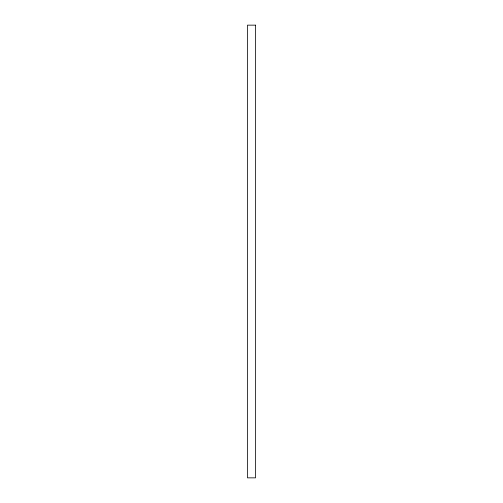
<?xml version="1.0" encoding="UTF-8"?>
<svg xmlns="http://www.w3.org/2000/svg" width="503" height="503" viewBox="0 0 503 503"><rect width="100%" height="100%" fill="white"/><g stroke="black" fill="none" stroke-linecap="round" stroke-linejoin="round"><path stroke-width="0.75" d="M255.543 25.15L247.457 25.15L247.457 477.85L255.543 477.85L255.543 25.15"/></g></svg>
